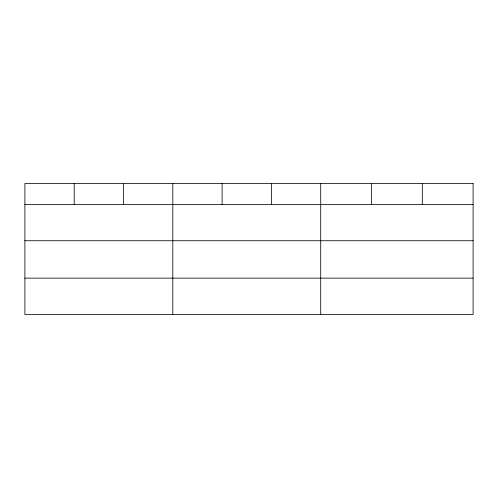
<?xml version="1.0" encoding="UTF-8"?>
<svg xmlns="http://www.w3.org/2000/svg" width="498" height="498" viewBox="0 0 498 498"><rect width="100%" height="100%" fill="white"/><g stroke="black" fill="none" stroke-linecap="round" stroke-linejoin="round"><path stroke-width="0.75" d="M24.9 204.423L473.1 204.423M24.9 240.733L473.1 240.733M24.9 278.139L473.1 278.139M422.304 183.55L422.304 204.423M371.508 183.55L371.508 204.423M320.712 183.55L320.712 314.45M271.41 183.55L271.41 204.423M222.108 183.55L222.108 204.423M172.806 183.55L172.806 314.45M123.504 183.55L123.504 204.423M74.202 183.55L74.202 204.423M473.1 183.55L24.9 183.55L24.9 314.45L473.1 314.45L473.1 183.55"/></g></svg>
